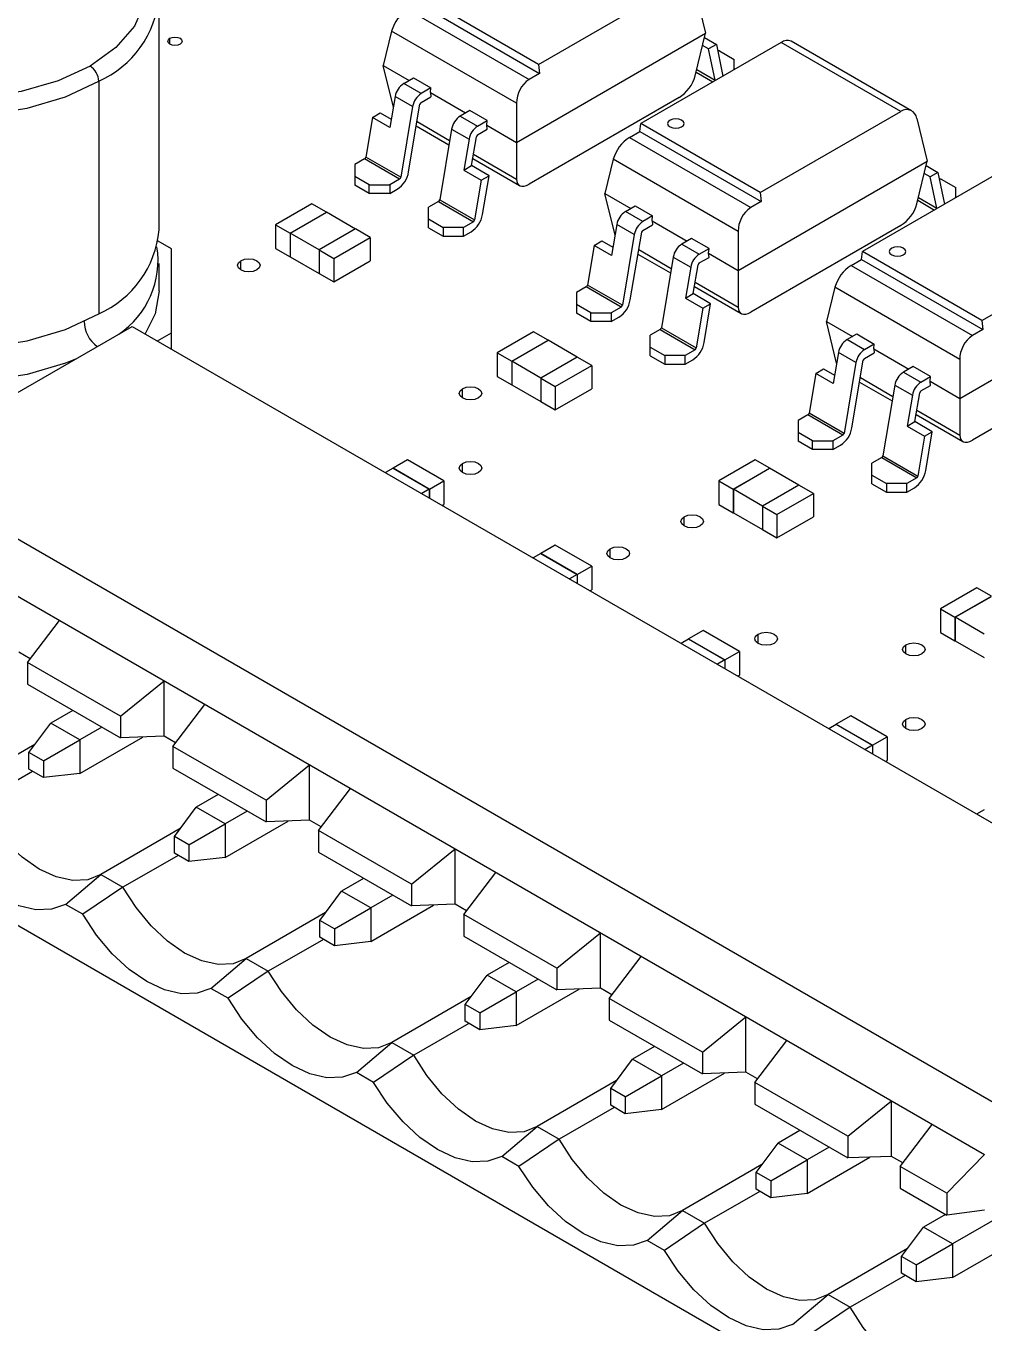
# Model space of a CAD drawing. Header units: millimetres. Extents: x 125 to 686, y 158 to 585.
# Drawn here: x 188.14 to 211.44, y 495.04 to 526.55 of the extents above; entities that cross this region are included whole.
import ezdxf

# ---------------------------------------------------------------- set-up
doc = ezdxf.new("R2010")
doc.units = ezdxf.units.MM

msp = doc.modelspace()

# ---------------------------------------------------------------- linework, layer by layer
at = {"color": 7, "linetype": 'Continuous', "lineweight": 25}
for p, q in [((200.608, 525.619), (204.021, 527.589)), ((191.38, 521.599), (191.38, 527.253)), ((200.608, 525.619), (197.707, 527.294)), ((204.414, 527.415), (204.666, 526.379)), ((197.427, 526.956), (200.377, 525.253)), ((197.682, 527.104), (200.633, 525.401)), ((197.034, 526.427), (196.831, 525.595)), ((200.07, 524.675), (197.034, 526.427)), ((200.07, 523.725), (204.666, 526.379)), ((204.414, 525.342), (204.666, 526.379)), ((191.645, 526.111), (191.645, 526.254)), ((206.508, 526.153), (203.095, 524.183)), ((204.74, 525.997), (204.594, 526.081)), ((204.64, 526.272), (204.928, 526.106)), ((204.928, 526.106), (204.74, 525.997)), ((204.899, 525.236), (204.74, 525.997)), ((204.928, 526.106), (205.089, 525.334)), ((209.409, 524.479), (206.508, 526.153)), ((209.673, 524.495), (206.744, 526.186)), ((205.005, 525.946), (204.961, 525.946)), ((205.005, 525.946), (205.359, 525.742)), ((205.359, 525.49), (205.359, 525.742)), ((196.831, 525.595), (197.46, 525.232)), ((197.077, 524.585), (196.831, 525.595)), ((200.633, 525.401), (200.377, 525.253)), ((200.608, 525.619), (200.633, 525.401)), ((204.435, 525.429), (204.845, 525.193)), ((204.451, 525.494), (204.899, 525.236)), ((189.916, 525.212), (189.916, 519.558)), ((197.328, 525.155), (197.565, 525.292)), ((197.752, 524.91), (197.328, 525.155)), ((197.565, 525.292), (197.99, 525.047)), ((197.99, 525.047), (197.752, 524.91)), ((197.977, 524.934), (197.99, 525.047)), ((204.901, 525.225), (204.899, 525.236)), ((197.12, 524.842), (196.994, 524.089)), ((197.545, 524.597), (197.12, 524.842)), ((197.752, 524.698), (197.99, 524.835)), ((197.977, 524.934), (198.832, 524.44)), ((197.977, 524.934), (197.99, 524.835)), ((204.021, 524.813), (200.377, 522.71)), ((196.569, 524.334), (196.758, 524.443)), ((196.758, 524.443), (197.027, 524.287)), ((197.545, 524.597), (197.255, 522.877)), ((197.447, 523.008), (197.724, 524.656)), ((198.937, 524.5), (198.7, 524.363)), ((199.361, 524.255), (198.937, 524.5)), ((200.07, 524.675), (200.07, 522.834)), ((205.996, 522.509), (209.409, 524.479)), ((196.569, 524.334), (196.407, 523.367)), ((196.994, 524.089), (196.569, 524.334)), ((197.635, 524.124), (198.428, 523.666)), ((197.653, 524.23), (198.445, 523.772)), ((198.7, 524.363), (199.124, 524.118)), ((199.124, 524.118), (199.361, 524.255)), ((199.348, 524.142), (199.361, 524.255)), ((199.348, 524.142), (200.07, 523.725)), ((199.361, 524.043), (199.348, 524.142)), ((203.071, 523.993), (203.095, 524.183)), ((205.996, 522.509), (203.095, 524.183)), ((209.802, 524.305), (210.054, 523.268)), ((198.492, 524.05), (198.203, 522.33)), ((198.492, 524.05), (198.916, 523.805)), ((198.916, 523.805), (198.79, 523.052)), ((198.978, 523.161), (199.096, 523.864)), ((199.124, 523.906), (199.361, 524.043)), ((202.815, 523.846), (203.071, 523.993)), ((202.815, 523.846), (205.765, 522.143)), ((203.071, 523.993), (206.021, 522.29)), ((196.379, 523.325), (196.138, 523.186)), ((196.138, 523.186), (196.138, 522.688)), ((197.228, 522.835), (196.379, 523.325)), ((197.255, 522.877), (196.407, 523.367)), ((198.79, 523.052), (198.978, 523.161)), ((199.402, 522.916), (198.978, 523.161)), ((199.007, 523.332), (200.142, 522.677)), ((199.024, 523.438), (200.07, 522.834)), ((202.422, 523.317), (202.219, 522.484)), ((205.458, 521.564), (202.422, 523.317)), ((205.458, 520.615), (210.054, 523.268)), ((209.802, 522.231), (210.054, 523.268)), ((210.028, 523.161), (210.316, 522.995)), ((196.492, 522.696), (196.138, 522.9)), ((198.79, 523.052), (199.214, 522.807)), ((199.214, 522.807), (199.402, 522.916)), ((199.243, 521.971), (199.402, 522.916)), ((211.896, 523.043), (208.484, 521.073)), ((210.128, 522.887), (209.982, 522.971)), ((210.316, 522.995), (210.128, 522.887)), ((210.287, 522.125), (210.128, 522.887)), ((210.316, 522.995), (210.477, 522.223)), ((196.492, 522.484), (196.138, 522.688)), ((196.492, 522.696), (196.987, 522.696)), ((196.492, 522.484), (196.492, 522.696)), ((197.228, 522.835), (196.987, 522.696)), ((196.987, 522.696), (196.987, 522.484)), ((196.987, 522.484), (197.171, 522.59)), ((199.214, 522.807), (199.051, 521.84)), ((210.393, 522.835), (210.349, 522.835)), ((210.393, 522.835), (210.747, 522.631)), ((210.747, 522.379), (210.747, 522.631)), ((195.095, 522.233), (194.211, 521.723)), ((195.449, 522.029), (195.095, 522.233)), ((196.987, 522.484), (196.492, 522.484)), ((198.175, 522.288), (197.934, 522.149)), ((198.175, 522.288), (199.024, 521.799)), ((198.203, 522.33), (199.051, 521.84)), ((202.219, 522.484), (202.849, 522.121)), ((202.465, 521.474), (202.219, 522.484)), ((206.021, 522.29), (205.765, 522.143)), ((205.996, 522.509), (206.021, 522.29)), ((209.823, 522.319), (210.233, 522.082)), ((209.839, 522.384), (210.287, 522.125)), ((194.565, 521.519), (195.449, 522.029)), ((194.566, 521.518), (195.448, 522.028)), ((196.154, 521.62), (195.448, 522.028)), ((195.449, 522.029), (195.449, 522.027)), ((197.934, 521.651), (197.934, 522.149)), ((202.716, 522.044), (202.953, 522.182)), ((203.14, 521.8), (202.716, 522.044)), ((202.953, 522.182), (203.378, 521.937)), ((203.378, 521.937), (203.14, 521.8)), ((203.365, 521.823), (203.378, 521.937)), ((210.289, 522.115), (210.287, 522.125)), ((194.211, 521.723), (194.565, 521.519)), ((194.211, 521.723), (194.211, 521.151)), ((196.156, 521.621), (195.272, 521.111)), ((196.509, 521.417), (196.156, 521.621)), ((197.934, 521.864), (198.288, 521.66)), ((197.934, 521.651), (198.288, 521.447)), ((198.288, 521.66), (198.288, 521.447)), ((198.783, 521.66), (198.288, 521.66)), ((199.024, 521.799), (198.783, 521.66)), ((198.783, 521.447), (198.783, 521.66)), ((202.509, 521.731), (202.382, 520.979)), ((202.933, 521.486), (202.509, 521.731)), ((203.14, 521.587), (203.378, 521.724)), ((203.365, 521.823), (204.22, 521.329)), ((203.365, 521.823), (203.378, 521.724)), ((209.409, 521.703), (205.765, 519.599)), ((191.683, 521.139), (191.358, 521.327)), ((194.565, 521.519), (194.565, 520.947)), ((194.566, 521.518), (194.566, 520.948)), ((195.272, 521.111), (194.566, 521.518)), ((195.626, 520.906), (196.509, 521.417)), ((196.509, 521.417), (196.509, 520.845)), ((198.288, 521.447), (198.783, 521.447)), ((198.783, 521.447), (198.967, 521.553)), ((201.958, 521.224), (202.146, 521.332)), ((202.146, 521.332), (202.415, 521.176)), ((202.933, 521.486), (202.643, 519.767)), ((202.835, 519.897), (203.113, 521.545)), ((204.325, 521.39), (204.088, 521.253)), ((204.75, 521.145), (204.325, 521.39)), ((205.458, 521.564), (205.458, 519.724)), ((211.384, 519.398), (214.797, 521.368)), ((191.683, 518.705), (191.683, 521.139)), ((194.211, 521.151), (194.565, 520.947)), ((194.565, 520.947), (194.566, 520.948)), ((194.566, 520.948), (195.272, 520.54)), ((195.272, 521.111), (195.272, 520.539)), ((195.272, 521.111), (195.626, 520.906)), ((201.958, 521.224), (201.795, 520.257)), ((202.382, 520.979), (201.958, 521.224)), ((203.023, 521.013), (203.816, 520.555)), ((203.041, 521.119), (203.834, 520.661)), ((204.088, 521.253), (204.512, 521.008)), ((204.512, 521.008), (204.75, 521.145)), ((204.737, 521.031), (204.75, 521.145)), ((204.737, 521.031), (205.458, 520.615)), ((204.75, 520.932), (204.737, 521.031)), ((208.459, 520.883), (208.484, 521.073)), ((211.384, 519.398), (208.484, 521.073)), ((191.38, 520.119), (191.38, 520.782)), ((193.37, 520.627), (193.37, 520.851)), ((195.626, 520.906), (195.626, 520.335)), ((195.626, 520.335), (196.509, 520.845)), ((203.88, 520.939), (203.591, 519.22)), ((203.88, 520.939), (204.305, 520.694)), ((204.305, 520.694), (204.178, 519.942)), ((204.366, 520.05), (204.484, 520.754)), ((204.512, 520.795), (204.75, 520.932)), ((208.203, 520.735), (208.459, 520.883)), ((208.203, 520.735), (211.153, 519.032)), ((208.459, 520.883), (211.409, 519.18)), ((195.272, 520.539), (195.626, 520.335)), ((204.413, 520.327), (205.458, 519.724)), ((201.767, 520.215), (201.526, 520.076)), ((201.526, 520.076), (201.526, 519.578)), ((202.616, 519.725), (201.767, 520.215)), ((202.643, 519.767), (201.795, 520.257)), ((204.178, 519.942), (204.366, 520.05)), ((204.79, 519.805), (204.366, 520.05)), ((204.395, 520.221), (205.53, 519.566)), ((207.81, 520.206), (207.607, 519.374)), ((210.846, 518.454), (207.81, 520.206)), ((210.846, 517.504), (215.442, 520.158)), ((201.88, 519.586), (201.526, 519.79)), ((202.616, 519.725), (202.375, 519.586)), ((204.178, 519.942), (204.602, 519.697)), ((204.602, 519.697), (204.44, 518.73)), ((204.602, 519.697), (204.79, 519.805)), ((204.631, 518.86), (204.79, 519.805)), ((201.88, 519.374), (201.526, 519.578)), ((201.88, 519.374), (201.88, 519.586)), ((201.88, 519.586), (202.375, 519.586)), ((202.375, 519.374), (201.88, 519.374)), ((202.375, 519.586), (202.375, 519.374)), ((202.375, 519.374), (202.559, 519.48)), ((207.607, 519.374), (208.237, 519.011)), ((207.853, 518.364), (207.607, 519.374)), ((211.384, 519.398), (211.409, 519.18)), ((184.86, 515.868), (190.729, 519.256)), ((190.729, 519.256), (219.013, 502.928)), ((191.343, 518.901), (191.683, 519.098)), ((200.483, 519.123), (199.599, 518.612)), ((200.837, 518.918), (200.483, 519.123)), ((203.563, 519.178), (203.322, 519.039)), ((203.563, 519.178), (204.412, 518.688)), ((203.591, 519.22), (204.44, 518.73)), ((208.104, 518.934), (208.342, 519.071)), ((208.342, 519.071), (208.766, 518.826)), ((211.409, 519.18), (211.153, 519.032)), ((199.953, 518.408), (200.837, 518.918)), ((199.954, 518.408), (200.836, 518.917)), ((201.543, 518.509), (200.836, 518.917)), ((200.837, 518.918), (200.837, 518.917)), ((203.322, 518.541), (203.322, 519.039)), ((203.322, 518.753), (203.676, 518.549)), ((208.528, 518.689), (208.104, 518.934)), ((208.766, 518.826), (208.528, 518.689)), ((208.753, 518.713), (208.766, 518.826)), ((199.599, 518.612), (199.599, 518.041)), ((199.599, 518.612), (199.953, 518.408)), ((201.544, 518.51), (200.66, 518)), ((201.898, 518.306), (201.544, 518.51)), ((203.322, 518.541), (203.676, 518.337)), ((204.171, 518.549), (203.676, 518.549)), ((203.676, 518.549), (203.676, 518.337)), ((204.412, 518.688), (204.171, 518.549)), ((204.171, 518.337), (204.171, 518.549)), ((204.171, 518.337), (204.355, 518.443)), ((207.897, 518.621), (207.77, 517.868)), ((208.321, 518.376), (207.897, 518.621)), ((208.223, 516.787), (208.501, 518.435)), ((208.528, 518.477), (208.766, 518.614)), ((208.753, 518.713), (209.609, 518.219)), ((208.753, 518.713), (208.766, 518.614)), ((210.846, 518.454), (210.846, 516.613)), ((214.797, 518.592), (211.153, 516.489)), ((199.953, 518.408), (199.953, 517.837)), ((199.954, 518.408), (199.954, 517.837)), ((200.66, 518), (199.954, 518.408)), ((201.014, 517.796), (201.898, 518.306)), ((201.898, 518.306), (201.898, 517.735)), ((203.676, 518.337), (204.171, 518.337)), ((207.346, 518.113), (207.183, 517.146)), ((207.346, 518.113), (207.534, 518.222)), ((207.77, 517.868), (207.346, 518.113)), ((207.534, 518.222), (207.803, 518.066)), ((208.321, 518.376), (208.032, 516.656)), ((209.713, 518.279), (209.476, 518.142)), ((209.476, 518.142), (209.9, 517.897)), ((210.138, 518.034), (209.713, 518.279)), ((199.599, 518.041), (199.953, 517.837)), ((199.953, 517.837), (199.954, 517.837)), ((199.954, 517.837), (200.66, 517.429)), ((200.66, 518), (200.66, 517.428)), ((200.66, 518), (201.014, 517.796)), ((201.014, 517.796), (201.014, 517.224)), ((208.411, 517.903), (209.204, 517.445)), ((208.429, 518.009), (209.222, 517.551)), ((209.268, 517.829), (208.979, 516.109)), ((209.268, 517.829), (209.693, 517.584)), ((209.9, 517.897), (210.138, 518.034)), ((209.9, 517.685), (210.138, 517.822)), ((210.125, 517.921), (210.138, 518.034)), ((210.125, 517.921), (210.846, 517.504)), ((210.138, 517.822), (210.125, 517.921)), ((198.758, 517.516), (198.758, 517.741)), ((201.014, 517.224), (201.898, 517.735)), ((209.693, 517.584), (209.566, 516.831)), ((209.754, 516.94), (209.872, 517.643)), ((200.66, 517.428), (201.014, 517.224)), ((209.801, 517.217), (210.846, 516.613)), ((207.155, 517.104), (206.915, 516.965)), ((206.915, 516.965), (206.915, 516.467)), ((208.004, 516.614), (207.155, 517.104)), ((208.032, 516.656), (207.183, 517.146)), ((209.566, 516.831), (209.754, 516.94)), ((210.178, 516.695), (209.754, 516.94)), ((209.783, 517.111), (210.918, 516.455)), ((207.268, 516.475), (206.915, 516.679)), ((208.004, 516.614), (207.763, 516.475)), ((209.566, 516.831), (209.99, 516.586)), ((209.99, 516.586), (209.828, 515.619)), ((209.99, 516.586), (210.178, 516.695)), ((210.019, 515.75), (210.178, 516.695)), ((207.268, 516.263), (206.915, 516.467)), ((207.268, 516.475), (207.763, 516.475)), ((207.268, 516.263), (207.268, 516.475)), ((207.763, 516.263), (207.268, 516.263)), ((207.763, 516.475), (207.763, 516.263)), ((207.763, 516.263), (207.947, 516.369)), ((212.649, 499.825), (184.365, 516.153)), ((197.422, 516.012), (197.068, 515.808)), ((198.305, 515.502), (197.422, 516.012)), ((198.758, 515.702), (198.758, 515.926)), ((205.872, 516.012), (204.988, 515.502)), ((206.225, 515.808), (205.872, 516.012)), ((208.951, 516.067), (208.711, 515.928)), ((208.711, 515.43), (208.711, 515.928)), ((208.951, 516.067), (209.8, 515.578)), ((208.979, 516.109), (209.828, 515.619)), ((197.069, 515.807), (196.886, 515.701)), ((197.068, 515.808), (197.952, 515.298)), ((197.068, 515.808), (197.068, 515.806)), ((197.951, 515.297), (197.069, 515.807)), ((205.341, 515.298), (206.225, 515.808)), ((205.342, 515.297), (206.224, 515.807)), ((206.931, 515.399), (206.224, 515.807)), ((206.225, 515.808), (206.225, 515.806)), ((208.711, 515.643), (209.064, 515.438)), ((183.163, 515.459), (211.447, 499.131)), ((197.951, 515.297), (197.768, 515.192)), ((197.951, 515.297), (197.951, 515.086)), ((197.952, 515.298), (198.305, 515.502)), ((197.952, 515.298), (197.952, 515.086)), ((198.305, 515.502), (198.305, 514.93)), ((204.988, 515.502), (204.988, 514.93)), ((204.988, 515.502), (205.341, 515.298)), ((205.341, 515.298), (205.341, 514.726)), ((205.342, 515.297), (205.342, 514.727)), ((206.048, 514.89), (205.342, 515.297)), ((206.932, 515.4), (206.048, 514.89)), ((207.286, 515.196), (206.932, 515.4)), ((208.711, 515.43), (209.064, 515.226)), ((209.064, 515.438), (209.064, 515.226)), ((209.559, 515.438), (209.064, 515.438)), ((209.8, 515.578), (209.559, 515.438)), ((209.559, 515.226), (209.559, 515.438)), ((209.559, 515.226), (209.743, 515.332)), ((206.402, 514.685), (207.286, 515.196)), ((207.286, 515.196), (207.286, 514.624)), ((209.064, 515.226), (209.559, 515.226)), ((198.264, 514.906), (198.305, 514.93)), ((204.988, 514.93), (205.341, 514.726)), ((205.341, 514.726), (205.342, 514.727)), ((205.342, 514.727), (206.048, 514.319)), ((206.048, 514.89), (206.402, 514.685)), ((206.048, 514.89), (206.048, 514.318)), ((206.402, 514.685), (206.402, 514.114)), ((204.146, 514.406), (204.146, 514.63)), ((206.402, 514.114), (207.286, 514.624)), ((206.048, 514.318), (206.402, 514.114)), ((200.661, 513.733), (200.478, 513.628)), ((201.014, 513.938), (200.66, 513.734)), ((200.66, 513.734), (201.544, 513.224)), ((200.66, 513.734), (200.66, 513.733)), ((201.543, 513.224), (200.661, 513.733)), ((201.898, 513.428), (201.014, 513.938)), ((202.35, 513.628), (202.35, 513.853)), ((201.544, 513.224), (201.898, 513.428)), ((201.898, 513.428), (201.898, 512.857)), ((201.543, 513.224), (201.361, 513.118)), ((201.543, 513.224), (201.543, 513.013)), ((201.544, 513.224), (201.544, 513.012)), ((201.856, 512.832), (201.898, 512.857)), ((211.26, 512.902), (210.376, 512.391)), ((211.613, 512.697), (211.26, 512.902)), ((210.729, 512.187), (211.613, 512.697)), ((210.73, 512.187), (211.613, 512.696)), ((210.376, 512.391), (210.376, 511.82)), ((210.376, 512.391), (210.729, 512.187)), ((210.729, 512.187), (210.729, 511.616)), ((211.436, 511.779), (210.73, 512.187)), ((210.73, 512.187), (210.73, 511.616)), ((188.183, 511.092), (188.961, 512.112)), ((204.606, 511.865), (204.252, 511.661)), ((205.49, 511.354), (204.606, 511.865)), ((210.376, 511.82), (210.729, 511.616)), ((204.253, 511.659), (204.07, 511.554)), ((204.252, 511.661), (205.136, 511.15)), ((204.252, 511.661), (204.252, 511.659)), ((205.135, 511.15), (204.253, 511.659)), ((205.942, 511.554), (205.942, 511.779)), ((209.534, 511.295), (209.534, 511.52)), ((210.729, 511.616), (210.73, 511.616)), ((210.73, 511.616), (211.436, 511.208)), ((188.248, 511.177), (187.971, 511.336)), ((205.136, 511.15), (205.49, 511.354)), ((205.49, 511.354), (205.49, 510.783)), ((190.446, 509.785), (188.183, 511.092)), ((188.183, 511.092), (188.183, 510.561)), ((205.135, 511.15), (204.953, 511.044)), ((205.135, 511.15), (205.135, 510.939)), ((205.136, 511.15), (205.136, 510.939)), ((188.183, 510.561), (190.446, 509.255)), ((190.446, 509.785), (191.507, 510.643)), ((191.507, 509.295), (191.507, 510.643)), ((205.448, 510.759), (205.49, 510.783)), ((189.283, 509.926), (188.749, 509.617)), ((191.719, 509.051), (192.497, 510.071)), ((188.219, 508.903), (188.749, 509.617)), ((189.456, 509.209), (188.749, 509.617)), ((190.446, 509.785), (190.446, 509.255)), ((208.198, 509.791), (207.844, 509.587)), ((209.082, 509.281), (208.198, 509.791)), ((209.534, 509.481), (209.534, 509.705)), ((189.99, 509.518), (189.456, 509.209)), ((191.507, 509.295), (190.446, 509.255)), ((191.784, 509.136), (191.507, 509.295)), ((207.845, 509.586), (207.662, 509.48)), ((207.844, 509.587), (208.728, 509.077)), ((207.844, 509.587), (207.844, 509.585)), ((208.728, 509.076), (207.845, 509.586)), ((188.36, 509.094), (186.431, 507.98)), ((188.572, 508.699), (189.456, 509.209)), ((189.456, 508.393), (190.985, 509.275)), ((189.456, 509.209), (189.456, 508.393)), ((193.982, 507.744), (191.719, 509.051)), ((191.719, 509.051), (191.719, 508.52)), ((208.728, 509.076), (208.545, 508.971)), ((208.728, 509.077), (209.082, 509.281)), ((208.728, 509.077), (208.728, 508.865)), ((208.728, 509.076), (208.728, 508.865)), ((209.082, 509.281), (209.082, 508.709)), ((188.572, 508.699), (188.219, 508.903)), ((188.219, 508.495), (188.219, 508.903)), ((188.572, 508.699), (188.572, 508.291)), ((209.04, 508.685), (209.082, 508.709)), ((188.306, 508.444), (186.966, 507.671)), ((188.572, 508.291), (188.219, 508.495)), ((189.456, 508.393), (188.572, 508.291)), ((191.719, 508.52), (193.982, 507.214)), ((193.982, 507.744), (195.042, 508.602)), ((195.042, 507.254), (195.042, 508.602)), ((195.254, 507.01), (196.032, 508.03)), ((210.528, 491.66), (182.244, 507.988)), ((192.819, 507.885), (192.284, 507.576)), ((193.982, 507.744), (193.982, 507.214)), ((191.754, 506.862), (192.284, 507.576)), ((192.992, 507.168), (192.284, 507.576)), ((193.526, 507.477), (192.992, 507.168)), ((211.437, 507.512), (211.254, 507.407)), ((192.108, 506.658), (192.992, 507.168)), ((192.992, 506.352), (194.521, 507.234)), ((192.992, 507.168), (192.992, 506.352)), ((195.042, 507.254), (193.982, 507.214)), ((195.319, 507.095), (195.042, 507.254)), ((191.896, 507.053), (189.966, 505.939)), ((192.108, 506.658), (191.754, 506.862)), ((191.754, 506.454), (191.754, 506.862)), ((197.517, 505.703), (195.254, 507.01)), ((195.254, 507.01), (195.254, 506.479)), ((192.108, 506.25), (191.754, 506.454)), ((192.108, 506.658), (192.108, 506.25)), ((195.254, 506.479), (197.517, 505.173)), ((197.517, 505.703), (198.578, 506.561)), ((198.578, 505.213), (198.578, 506.561)), ((191.842, 506.403), (190.502, 505.63)), ((192.992, 506.352), (192.108, 506.25)), ((189.106, 505.211), (189.966, 505.939)), ((189.966, 505.939), (190.502, 505.63)), ((196.354, 505.844), (195.82, 505.535)), ((198.79, 504.969), (199.568, 505.989)), ((190.502, 505.63), (189.524, 504.97)), ((195.29, 504.821), (195.82, 505.535)), ((196.527, 505.127), (195.82, 505.535)), ((197.517, 505.703), (197.517, 505.173)), ((189.524, 504.97), (189.106, 505.211)), ((197.062, 505.436), (196.527, 505.127)), ((196.527, 504.311), (198.056, 505.193)), ((198.578, 505.213), (197.517, 505.173)), ((198.855, 505.053), (198.578, 505.213)), ((195.431, 505.012), (193.502, 503.898)), ((195.643, 504.617), (196.527, 505.127)), ((196.527, 505.127), (196.527, 504.311)), ((201.053, 503.662), (198.79, 504.969)), ((198.79, 504.969), (198.79, 504.438)), ((195.643, 504.617), (195.29, 504.821)), ((195.29, 504.413), (195.29, 504.821)), ((195.643, 504.617), (195.643, 504.208)), ((195.377, 504.362), (194.037, 503.589)), ((195.643, 504.208), (195.29, 504.413)), ((196.527, 504.311), (195.643, 504.208)), ((198.79, 504.438), (201.053, 503.132)), ((201.053, 503.662), (202.113, 504.52)), ((202.113, 503.172), (202.113, 504.52)), ((202.325, 502.928), (203.103, 503.948)), ((192.641, 503.17), (193.502, 503.898)), ((193.502, 503.898), (194.037, 503.589)), ((199.89, 503.803), (199.356, 503.494)), ((201.053, 503.662), (201.053, 503.132)), ((194.037, 503.589), (193.059, 502.929)), ((198.825, 502.78), (199.356, 503.494)), ((200.063, 503.086), (199.356, 503.494)), ((200.597, 503.395), (200.063, 503.086)), ((193.059, 502.929), (192.641, 503.17)), ((199.179, 502.576), (200.063, 503.086)), ((200.063, 502.269), (201.592, 503.152)), ((200.063, 503.086), (200.063, 502.269)), ((202.113, 503.172), (201.053, 503.132)), ((202.39, 503.012), (202.113, 503.172)), ((198.967, 502.971), (197.037, 501.857)), ((199.179, 502.576), (198.825, 502.78)), ((198.825, 502.372), (198.825, 502.78)), ((204.588, 501.621), (202.325, 502.928)), ((202.325, 502.928), (202.325, 502.397)), ((199.179, 502.167), (198.825, 502.372)), ((199.179, 502.576), (199.179, 502.167)), ((202.325, 502.397), (204.588, 501.091)), ((204.588, 501.621), (205.649, 502.479)), ((205.649, 501.131), (205.649, 502.479)), ((198.913, 502.321), (197.573, 501.548)), ((200.063, 502.269), (199.179, 502.167)), ((196.177, 501.129), (197.037, 501.857)), ((197.037, 501.857), (197.573, 501.548)), ((203.425, 501.762), (202.891, 501.453)), ((205.861, 500.887), (206.639, 501.907)), ((197.573, 501.548), (196.595, 500.888)), ((202.361, 500.739), (202.891, 501.453)), ((203.598, 501.045), (202.891, 501.453)), ((204.588, 501.621), (204.588, 501.091)), ((196.595, 500.888), (196.177, 501.129)), ((204.133, 501.354), (203.598, 501.045)), ((203.598, 500.228), (205.127, 501.111)), ((205.649, 501.131), (204.588, 501.091)), ((205.926, 500.971), (205.649, 501.131)), ((202.502, 500.93), (200.573, 499.816)), ((202.714, 500.535), (203.598, 501.045)), ((203.598, 501.045), (203.598, 500.228)), ((208.124, 499.58), (205.861, 500.887)), ((205.861, 500.887), (205.861, 500.356)), ((202.714, 500.535), (202.361, 500.739)), ((202.361, 500.331), (202.361, 500.739)), ((202.714, 500.535), (202.714, 500.126)), ((202.448, 500.28), (201.108, 499.506)), ((202.714, 500.126), (202.361, 500.331)), ((203.598, 500.228), (202.714, 500.126)), ((205.861, 500.356), (208.124, 499.05)), ((208.124, 499.58), (209.184, 500.438)), ((209.184, 499.09), (209.184, 500.438)), ((209.396, 498.845), (210.174, 499.866)), ((199.712, 499.088), (200.573, 499.816)), ((200.573, 499.816), (201.108, 499.506)), ((206.961, 499.721), (206.427, 499.412)), ((208.124, 499.58), (208.124, 499.05)), ((201.108, 499.506), (200.13, 498.846)), ((205.896, 498.698), (206.427, 499.412)), ((207.134, 499.004), (206.427, 499.412)), ((207.668, 499.312), (207.134, 499.004)), ((200.13, 498.846), (199.712, 499.088)), ((206.038, 498.889), (204.108, 497.775)), ((206.25, 498.494), (207.134, 499.004)), ((207.134, 498.187), (208.663, 499.07)), ((207.134, 499.004), (207.134, 498.187)), ((209.184, 499.09), (208.124, 499.05)), ((209.461, 498.93), (209.184, 499.09)), ((210.528, 498.192), (211.447, 499.131)), ((214.099, 498.943), (210.669, 496.963)), ((206.25, 498.494), (205.896, 498.698)), ((205.896, 498.29), (205.896, 498.698)), ((210.528, 498.192), (209.396, 498.845)), ((209.396, 498.845), (209.396, 498.315)), ((206.25, 498.085), (205.896, 498.29)), ((206.25, 498.494), (206.25, 498.085)), ((209.396, 498.315), (210.528, 497.662)), ((205.984, 498.239), (204.644, 497.465)), ((207.134, 498.187), (206.25, 498.085)), ((210.528, 498.192), (210.528, 497.662)), ((210.669, 496.146), (214.099, 498.126)), ((203.248, 497.047), (204.108, 497.775)), ((204.108, 497.775), (204.644, 497.465)), ((210.497, 497.68), (209.962, 497.371)), ((211.447, 497.784), (210.528, 497.662)), ((204.644, 497.465), (203.666, 496.805)), ((209.432, 496.657), (209.962, 497.371)), ((210.669, 496.963), (209.962, 497.371)), ((203.666, 496.805), (203.248, 497.047)), ((209.573, 496.848), (207.644, 495.734)), ((209.785, 496.453), (210.669, 496.963)), ((210.669, 496.963), (210.669, 496.146)), ((209.785, 496.453), (209.432, 496.657)), ((209.432, 496.249), (209.432, 496.657)), ((209.785, 496.453), (209.785, 496.044)), ((209.519, 496.198), (208.179, 495.424)), ((209.785, 496.044), (209.432, 496.249)), ((210.669, 496.146), (209.785, 496.044)), ((206.783, 495.006), (207.644, 495.734)), ((208.179, 495.424), (207.201, 494.764)), ((207.644, 495.734), (208.179, 495.424))]:
    msp.add_line(p, q, dxfattribs=at)
at = {"color": 7, "linetype": 'Continuous', "lineweight": 25, "flags": 128}
for points in [[(187.427, 530.143), (188.372, 529.956), (189.228, 529.657), (189.954, 529.26), (190.519, 528.784), (190.897, 528.249), (191.07, 527.681), (191.03, 527.104), (190.78, 526.545), (190.331, 526.029), (189.704, 525.58)], [(181.385, 527.125), (181.387, 527.102), (181.551, 526.506), (181.925, 525.943), (182.494, 525.437), (183.234, 525.01), (184.11, 524.681), (185.086, 524.465), (186.118, 524.371), (187.162, 524.402), (188.172, 524.559), (189.103, 524.832), (189.916, 525.212)], [(189.704, 525.58), (188.925, 525.217), (188.032, 524.958), (187.063, 524.814), (186.064, 524.791), (185.079, 524.891), (184.153, 525.109), (183.328, 525.435), (182.641, 525.854), (182.123, 526.348), (181.798, 526.894)], [(191.645, 526.254), (191.701, 526.276), (191.768, 526.283), (191.835, 526.276), (191.892, 526.254), (191.93, 526.221), (191.943, 526.182), (191.93, 526.144), (191.892, 526.111), (191.835, 526.089), (191.768, 526.081), (191.701, 526.089), (191.645, 526.111), (191.607, 526.144), (191.593, 526.182), (191.607, 526.221), (191.645, 526.254)], [(203.802, 524.265), (203.759, 524.227), (203.744, 524.183), (203.759, 524.139), (203.802, 524.102), (203.867, 524.076), (203.944, 524.068), (204.02, 524.076), (204.085, 524.102), (204.129, 524.139), (204.144, 524.183), (204.129, 524.227), (204.085, 524.265), (204.02, 524.29), (203.944, 524.299), (203.867, 524.29), (203.802, 524.265)], [(203.802, 524.265), (203.759, 524.227), (203.744, 524.183), (203.759, 524.139), (203.802, 524.102), (203.867, 524.076), (203.944, 524.068), (204.02, 524.076), (204.085, 524.102), (204.129, 524.139), (204.144, 524.183), (204.129, 524.227), (204.085, 524.265), (204.02, 524.29), (203.944, 524.299), (203.867, 524.29), (203.802, 524.265)], [(200.07, 522.834), (200.075, 522.777), (200.092, 522.729), (200.12, 522.692), (200.157, 522.669), (200.203, 522.659), (200.256, 522.662), (200.315, 522.679), (200.377, 522.71)], [(181.38, 521.599), (181.387, 521.448), (181.551, 520.852), (181.925, 520.288), (182.494, 519.782), (183.234, 519.356), (184.11, 519.027), (185.086, 518.811), (186.118, 518.716), (187.162, 518.748), (188.172, 518.904), (189.103, 519.178), (189.916, 519.558)], [(189.352, 518.461), (189.103, 518.361), (188.172, 518.087), (187.162, 517.931), (186.118, 517.9), (185.086, 517.994), (184.11, 518.21), (183.234, 518.539), (182.494, 518.966), (181.925, 519.472), (181.551, 520.035), (181.387, 520.631), (181.43, 521.19)], [(209.191, 521.154), (209.147, 521.117), (209.132, 521.073), (209.147, 521.028), (209.191, 520.991), (209.256, 520.966), (209.332, 520.957), (209.409, 520.966), (209.473, 520.991), (209.517, 521.028), (209.532, 521.073), (209.517, 521.117), (209.473, 521.154), (209.409, 521.179), (209.332, 521.188), (209.256, 521.179), (209.191, 521.154)], [(209.191, 521.154), (209.147, 521.117), (209.132, 521.073), (209.147, 521.028), (209.191, 520.991), (209.256, 520.966), (209.332, 520.957), (209.409, 520.966), (209.473, 520.991), (209.517, 521.028), (209.532, 521.073), (209.517, 521.117), (209.473, 521.154), (209.409, 521.179), (209.332, 521.188), (209.256, 521.179), (209.191, 521.154)], [(193.37, 520.851), (193.459, 520.886), (193.564, 520.898), (193.67, 520.886), (193.759, 520.851), (193.818, 520.8), (193.839, 520.739), (193.818, 520.678), (193.759, 520.627), (193.67, 520.592), (193.564, 520.58), (193.459, 520.592), (193.37, 520.627), (193.31, 520.678), (193.289, 520.739), (193.31, 520.8), (193.37, 520.851)], [(191.38, 520.119), (191.284, 519.556), (191.042, 519.075)], [(205.458, 519.724), (205.464, 519.666), (205.48, 519.618), (205.508, 519.582), (205.545, 519.558), (205.591, 519.548), (205.645, 519.552), (205.703, 519.569), (205.765, 519.599)], [(198.758, 517.741), (198.847, 517.775), (198.952, 517.787), (199.058, 517.775), (199.147, 517.741), (199.207, 517.689), (199.227, 517.628), (199.207, 517.568), (199.147, 517.516), (199.058, 517.482), (198.952, 517.47), (198.847, 517.482), (198.758, 517.516), (198.698, 517.568), (198.677, 517.628), (198.698, 517.689), (198.758, 517.741)], [(210.846, 516.613), (210.852, 516.556), (210.869, 516.508), (210.896, 516.471), (210.934, 516.448), (210.98, 516.438), (211.033, 516.441), (211.091, 516.458), (211.153, 516.489)], [(198.758, 515.926), (198.847, 515.961), (198.952, 515.973), (199.058, 515.961), (199.147, 515.926), (199.207, 515.875), (199.227, 515.814), (199.207, 515.753), (199.147, 515.702), (199.058, 515.667), (198.952, 515.655), (198.847, 515.667), (198.758, 515.702), (198.698, 515.753), (198.677, 515.814), (198.698, 515.875), (198.758, 515.926)], [(204.146, 514.63), (204.235, 514.665), (204.341, 514.677), (204.446, 514.665), (204.535, 514.63), (204.595, 514.579), (204.616, 514.518), (204.595, 514.457), (204.535, 514.406), (204.446, 514.371), (204.341, 514.359), (204.235, 514.371), (204.146, 514.406), (204.087, 514.457), (204.066, 514.518), (204.087, 514.579), (204.146, 514.63)], [(202.35, 513.853), (202.439, 513.887), (202.545, 513.899), (202.65, 513.887), (202.739, 513.853), (202.799, 513.801), (202.82, 513.74), (202.799, 513.68), (202.739, 513.628), (202.65, 513.594), (202.545, 513.582), (202.439, 513.594), (202.35, 513.628), (202.291, 513.68), (202.27, 513.74), (202.291, 513.801), (202.35, 513.853)], [(205.942, 511.779), (206.031, 511.813), (206.137, 511.825), (206.242, 511.813), (206.331, 511.779), (206.391, 511.727), (206.412, 511.667), (206.391, 511.606), (206.331, 511.554), (206.242, 511.52), (206.137, 511.508), (206.031, 511.52), (205.942, 511.554), (205.883, 511.606), (205.862, 511.667), (205.883, 511.727), (205.942, 511.779)], [(209.534, 511.52), (209.624, 511.554), (209.729, 511.566), (209.834, 511.554), (209.923, 511.52), (209.983, 511.468), (210.004, 511.407), (209.983, 511.347), (209.923, 511.295), (209.834, 511.261), (209.729, 511.249), (209.624, 511.261), (209.534, 511.295), (209.475, 511.347), (209.454, 511.407), (209.475, 511.468), (209.534, 511.52)], [(209.534, 509.705), (209.624, 509.74), (209.729, 509.752), (209.834, 509.74), (209.923, 509.705), (209.983, 509.654), (210.004, 509.593), (209.983, 509.532), (209.923, 509.481), (209.834, 509.446), (209.729, 509.434), (209.624, 509.446), (209.534, 509.481), (209.475, 509.532), (209.454, 509.593), (209.475, 509.654), (209.534, 509.705)], [(189.966, 505.939), (189.647, 505.811), (189.281, 505.791), (188.882, 505.878), (188.466, 506.07), (188.05, 506.358), (187.651, 506.731), (187.285, 507.175), (186.966, 507.671)], [(189.106, 505.211), (188.77, 505.092), (188.389, 505.081), (187.976, 505.176), (187.547, 505.376), (187.118, 505.672), (186.705, 506.053), (186.324, 506.505), (185.988, 507.011)], [(193.502, 503.898), (193.183, 503.77), (192.816, 503.75), (192.417, 503.837), (192.002, 504.029), (191.586, 504.317), (191.187, 504.69), (190.821, 505.134), (190.502, 505.63)], [(192.641, 503.17), (192.306, 503.051), (191.924, 503.04), (191.511, 503.135), (191.082, 503.335), (190.653, 503.631), (190.241, 504.012), (189.859, 504.464), (189.524, 504.97)], [(197.037, 501.857), (196.718, 501.729), (196.352, 501.709), (195.953, 501.796), (195.537, 501.988), (195.121, 502.276), (194.722, 502.649), (194.356, 503.093), (194.037, 503.589)], [(196.177, 501.129), (195.841, 501.01), (195.46, 500.999), (195.047, 501.094), (194.618, 501.294), (194.189, 501.59), (193.776, 501.971), (193.395, 502.423), (193.059, 502.929)], [(200.573, 499.816), (200.254, 499.688), (199.887, 499.668), (199.488, 499.755), (199.073, 499.947), (198.657, 500.235), (198.258, 500.608), (197.892, 501.052), (197.573, 501.548)], [(199.712, 499.088), (199.377, 498.969), (198.995, 498.958), (198.582, 499.053), (198.153, 499.253), (197.724, 499.549), (197.312, 499.93), (196.93, 500.381), (196.595, 500.888)], [(204.108, 497.775), (203.789, 497.647), (203.423, 497.627), (203.024, 497.714), (202.608, 497.906), (202.193, 498.194), (201.794, 498.567), (201.427, 499.011), (201.108, 499.506)], [(203.248, 497.047), (202.912, 496.928), (202.531, 496.916), (202.118, 497.012), (201.689, 497.212), (201.26, 497.507), (200.847, 497.888), (200.466, 498.34), (200.13, 498.846)], [(207.644, 495.734), (207.325, 495.606), (206.958, 495.586), (206.559, 495.673), (206.144, 495.865), (205.728, 496.153), (205.329, 496.526), (204.963, 496.97), (204.644, 497.465)], [(206.783, 495.006), (206.448, 494.887), (206.066, 494.875), (205.653, 494.971), (205.225, 495.171), (204.796, 495.466), (204.383, 495.847), (204.001, 496.299), (203.666, 496.805)], [(211.179, 493.693), (210.86, 493.565), (210.494, 493.545), (210.095, 493.632), (209.679, 493.824), (209.264, 494.112), (208.865, 494.485), (208.498, 494.929), (208.179, 495.424)]]:
    msp.add_lwpolyline(points, dxfattribs=at)
at = {"color": 7, "linetype": 'Continuous', "lineweight": 25}
for centre, radius, start, end in [((188.904, 527.484), 2.487, 294.0092, 354.6707), ((197.911, 526.186), 0.91, 122.177, 164.6076), ((206.654, 525.971), 0.233, 67.3728, 128.6589), ((189.455, 525.191), 0.461, 2.6055, 57.3945), ((197.583, 524.761), 0.47, 122.9275, 170.0427), ((200.764, 524.677), 0.694, 123.8784, 180.1411), ((203.536, 525.584), 0.91, 302.177, 344.6076), ((198.007, 524.516), 0.47, 122.9275, 170.0427), ((197.786, 524.645), 0.0627, 122.9275, 170.0427), ((209.552, 524.271), 0.252, 7.5999, 124.6186), ((198.955, 523.969), 0.47, 122.9275, 170.0427), ((199.379, 523.724), 0.47, 122.9275, 170.0427), ((199.158, 523.853), 0.0627, 122.9275, 170.0427), ((203.3, 523.075), 0.91, 122.177, 164.6076), ((196.345, 523.378), 0.0627, 302.9275, 350.0427), ((196.83, 523.116), 0.627, 302.9275, 350.0427), ((197.194, 522.888), 0.0627, 302.9275, 350.0427), ((198.141, 522.341), 0.0627, 302.9275, 350.0427), ((208.924, 522.473), 0.91, 302.177, 344.6076), ((198.626, 522.079), 0.627, 302.9275, 350.0427), ((202.971, 521.65), 0.47, 122.9275, 170.0427), ((206.152, 521.566), 0.694, 123.8784, 180.1411), ((188.904, 521.83), 2.487, 294.0092, 354.6707), ((198.99, 521.851), 0.0627, 302.9275, 350.0427), ((203.396, 521.405), 0.47, 122.9275, 170.0427), ((203.174, 521.535), 0.0627, 122.9275, 170.0427), ((189.21, 520.852), 2.146, 303.6831, 9.0668), ((204.343, 520.858), 0.47, 122.9275, 170.0427), ((204.767, 520.613), 0.47, 122.9275, 170.0427), ((204.546, 520.743), 0.0627, 122.9275, 170.0427), ((208.688, 519.965), 0.91, 122.177, 164.6076), ((201.733, 520.267), 0.0627, 302.9275, 350.0427), ((202.218, 520.006), 0.627, 302.9275, 350.0427), ((202.582, 519.778), 0.0627, 302.9275, 350.0427), ((190.314, 519.377), 0.751, 180.3678, 234.5981), ((203.529, 519.231), 0.0627, 302.9275, 350.0427), ((204.014, 518.969), 0.627, 302.9275, 350.0427), ((208.36, 518.54), 0.47, 122.9275, 170.0427), ((211.54, 518.456), 0.694, 123.8784, 180.1411), ((204.378, 518.741), 0.0627, 302.9275, 350.0427), ((208.784, 518.295), 0.47, 122.9275, 170.0427), ((208.562, 518.424), 0.0627, 122.9275, 170.0427), ((209.731, 517.748), 0.47, 122.9275, 170.0427), ((210.156, 517.503), 0.47, 122.9275, 170.0427), ((209.934, 517.632), 0.0627, 122.9275, 170.0427), ((207.121, 517.157), 0.0627, 302.9275, 350.0427), ((207.606, 516.895), 0.627, 302.9275, 350.0427), ((207.97, 516.667), 0.0627, 302.9275, 350.0427), ((208.917, 516.12), 0.0627, 302.9275, 350.0427), ((209.402, 515.858), 0.627, 302.9275, 350.0427), ((209.766, 515.63), 0.0627, 302.9275, 350.0427)]:
    msp.add_arc(centre, radius, start, end, dxfattribs=at)

doc.saveas('drawing.dxf')
